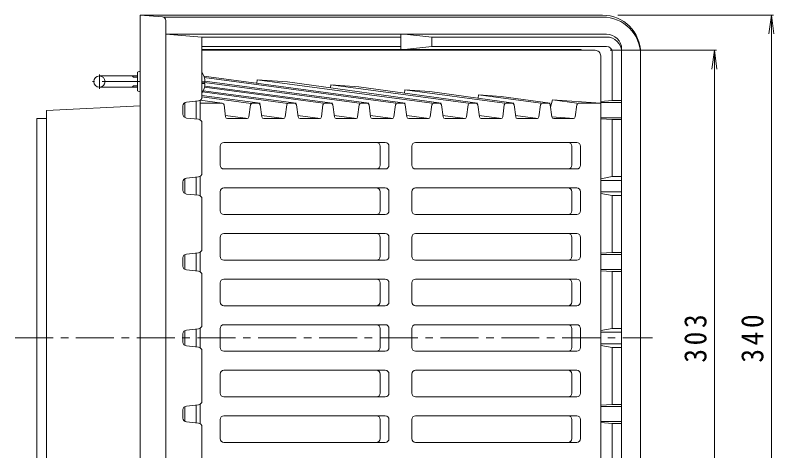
# Model space of a CAD drawing. Units: millimetres, scale not verified. Extents: x -336 to 366, y -549 to 479.
# Drawn here: x -222.4 to 177.1, y 249.9 to 479.3 of the extents above; entities that cross this region are included whole.
import ezdxf

# ---------------------------------------------------------------- set-up
doc = ezdxf.new("R2010")
doc.units = ezdxf.units.MM
doc.header["$LTSCALE"] = 4
doc.linetypes.add('CHAIN1', pattern=[8, 5, -1, 1, -1])
for name, color, linetype, lineweight in [('0-0_通り芯', 3, 'Continuous', 9), ('0-1_躯体', 2, 'Continuous', 9), ('0-2_仕上', 6, 'Continuous', 9), ('0-4_その他', 7, 'Continuous', 9)]:
    doc.layers.add(name, color=color, linetype=linetype, lineweight=lineweight)
doc.styles.add('ＭＳ ゴシック', font='')
doc.styles.get('ＭＳ ゴシック').set_extended_font_data('MS Gothic')

msp = doc.modelspace()

# ---------------------------------------------------------------- linework, layer by layer
at = {"layer": '0-0_通り芯'}
for p, q in [((-156.513, 139.327), (-156.513, 479.327)), ((86.987, 479.327), (-156.513, 479.327)), ((-144.865, 478.465), (-156.513, 479.327)), ((86.987, 478.327), (-144.271, 478.327)), ((-143.013, 142.185), (-143.013, 476.47)), ((106.987, 159.328), (106.987, 459.327)), ((-158.013, 448.95), (-158.013, 439.705)), ((-157.65, 449.431), (-156.513, 449.756)), ((-158.013, 447.327), (-177.977, 447.327)), ((-160.013, 446.628), (-160.713, 447.327)), ((-158.013, 446.628), (-160.013, 446.628)), ((-178.013, 441.328), (-158.013, 441.328)), ((-160.013, 442.028), (-160.713, 441.328)), ((-160.013, 442.028), (-158.013, 442.028)), ((-157.65, 439.224), (-156.513, 438.899)), ((-210.93, 193.827), (-210.93, 424.827)), ((-210.93, 424.827), (-205.93, 424.827))]:
    msp.add_line(p, q, dxfattribs=at)
at = {"layer": '0-0_通り芯', "linetype": 'CHAIN1'}
for p, q in [((-178.013, 448.05), (-178.013, 440.518)), ((-156.513, 444.328), (-181.663, 444.328)), ((-222.363, 309.327), (113.293, 309.327))]:
    msp.add_line(p, q, dxfattribs=at)
at = {"layer": '0-0_通り芯'}
msp.add_lwpolyline([(-205.93, 189.498), (-205.93, 429.157), (-156.513, 431.56)], dxfattribs=at)
msp.add_circle((-178.013, 444.328), 3, dxfattribs=at)
for centre, radius, start, end in [((-145.013, 476.47), 2, 0, 85.76344), ((86.987, 459.327), 20, 0, 90), ((86.987, 458.327), 20, 0, 90), ((-157.513, 448.95), 0.5, 105.94521, 180), ((-157.513, 439.705), 0.5, 180, 254.05344)]:
    msp.add_arc(centre, radius, start, end, dxfattribs=at)
at = {"layer": '0-1_躯体'}
for p, q in [((-124.013, 467.827), (-143.013, 469.327)), ((88.987, 469.327), (-143.013, 469.327)), ((-124.013, 467.827), (-19.314, 467.827)), ((-124.013, 436.137), (-124.013, 467.827)), ((-19.314, 469.327), (-19.314, 461.327)), ((-3.013, 467.827), (-17.314, 469.327)), ((-3.013, 467.827), (-3.013, 462.827)), ((-3.013, 467.827), (88.987, 467.827)), ((-19.314, 462.827), (-124.013, 462.827)), ((74.686, 461.327), (-124.013, 461.327)), ((-17.314, 461.327), (-3.013, 462.827)), ((88.987, 462.827), (-3.013, 462.827)), ((91.987, 434.327), (91.987, 459.827)), ((96.987, 157.327), (96.987, 461.327)), ((-134.013, 431.517), (-134.013, 427.137)), ((-125.814, 434.147), (-132.212, 433.508)), ((85.987, 433.908), (91.987, 434.327)), ((85.987, 433.327), (96.987, 433.327)), ((91.987, 434.327), (96.987, 434.327)), ((-125.814, 424.508), (-132.212, 425.147)), ((85.987, 425.327), (96.987, 425.327)), ((85.987, 424.747), (91.987, 424.327)), ((91.987, 424.327), (96.987, 424.327)), ((91.987, 394.327), (91.987, 424.327)), ((-124.013, 396.137), (-124.013, 422.517)), ((-134.013, 391.517), (-134.013, 387.137)), ((-125.814, 394.147), (-132.212, 393.508)), ((85.987, 393.209), (91.987, 394.327)), ((85.987, 392.327), (96.987, 392.327)), ((91.987, 394.327), (96.987, 394.327)), ((-125.814, 384.507), (-132.212, 385.147)), ((85.987, 386.327), (96.987, 386.327)), ((91.987, 384.327), (85.987, 385.446)), ((91.987, 384.327), (96.987, 384.327)), ((91.987, 354.327), (91.987, 384.327)), ((-124.013, 356.137), (-124.013, 382.517)), ((-125.814, 354.147), (-132.212, 353.508)), ((85.987, 353.908), (91.987, 354.327)), ((85.987, 353.327), (96.987, 353.327)), ((91.987, 354.327), (96.987, 354.327)), ((-134.013, 351.517), (-134.013, 347.137)), ((-125.814, 344.507), (-132.212, 345.147)), ((85.987, 345.327), (96.987, 345.327)), ((85.987, 344.747), (91.987, 344.327)), ((91.987, 344.327), (96.987, 344.327)), ((91.987, 314.327), (91.987, 344.327)), ((-124.013, 316.137), (-124.013, 342.517)), ((-125.814, 314.147), (-132.212, 313.508)), ((85.987, 313.209), (91.987, 314.327)), ((85.987, 312.327), (96.987, 312.327)), ((91.987, 314.327), (96.987, 314.327)), ((-134.013, 307.137), (-134.013, 311.517)), ((-125.814, 304.508), (-132.212, 305.147)), ((85.987, 306.327), (96.987, 306.327)), ((85.987, 305.446), (91.987, 304.327)), ((91.987, 304.327), (96.987, 304.327)), ((91.987, 304.327), (91.987, 274.328)), ((-124.013, 302.517), (-124.013, 276.138)), ((-125.814, 274.147), (-132.212, 273.508)), ((85.987, 273.908), (91.987, 274.328)), ((85.987, 273.327), (96.987, 273.327)), ((91.987, 274.328), (96.987, 274.328)), ((-134.013, 267.137), (-134.013, 271.518)), ((-125.814, 264.508), (-132.212, 265.147)), ((85.987, 265.327), (96.987, 265.327)), ((85.987, 264.747), (91.987, 264.327)), ((91.987, 264.327), (96.987, 264.327)), ((91.987, 264.327), (91.987, 234.327)), ((-124.013, 262.517), (-124.013, 236.138))]:
    msp.add_line(p, q, dxfattribs=at)
for centre, radius, start, end in [((88.987, 461.327), 8, 0, 90), ((88.987, 459.827), 8, 0, 90), ((74.686, 458.327), 3, 56.4422, 90), ((88.987, 459.827), 3, 0, 90), ((-126.013, 436.137), 2, 275.71045, 0), ((-132.013, 431.517), 2, 95.71045, 180), ((-132.013, 427.137), 2, 180, 264.28955), ((-126.013, 422.517), 2, 0, 84.28955), ((-126.013, 396.137), 2, 275.71045, 0), ((-132.013, 391.517), 2, 95.71045, 180), ((-132.013, 387.137), 2, 180, 264.28955), ((-126.013, 382.517), 2, 0, 84.28955), ((-126.013, 356.137), 2, 275.71045, 0), ((-132.013, 351.517), 2, 95.71045, 180), ((-132.013, 347.137), 2, 180, 264.28955), ((-126.013, 342.517), 2, 0, 84.28955), ((-126.013, 316.137), 2, 275.71045, 0), ((-132.013, 311.517), 2, 95.71045, 180), ((-132.013, 307.137), 2, 180, 264.28955), ((-126.013, 302.517), 2, 0, 84.28955), ((-126.013, 276.138), 2, 275.71045, 0), ((-132.013, 271.518), 2, 95.71045, 180), ((-132.013, 267.137), 2, 180, 264.28955), ((-126.013, 262.517), 2, 0, 84.28955)]:
    msp.add_arc(centre, radius, start, end, dxfattribs=at)
at = {"layer": '0-2_仕上'}
for p, q in [((82.987, 460.827), (-124.013, 460.827)), ((85.987, 160.827), (85.987, 457.827)), ((-41.098, 432.933), (-124.013, 444.087)), ((-17.038, 432.933), (-122.994, 447.187)), ((-21.988, 432.933), (-122.774, 446.492)), ((-36.13, 432.933), (-122.439, 444.544)), ((-94.937, 445.315), (-95.183, 443.446)), ((-94.937, 445.315), (-79, 444.225)), ((-2.896, 432.933), (-94.937, 445.315)), ((-79, 444.225), (2.035, 432.933)), ((-74.314, 432.933), (-123.381, 439.534)), ((-60.19, 432.933), (-122.726, 441.346)), ((-55.222, 432.933), (-122.582, 441.995)), ((-56.075, 442.656), (-56.285, 441.06)), ((16.196, 432.933), (-56.075, 442.656)), ((-56.075, 442.656), (-41.471, 441.656)), ((-41.471, 441.656), (21.127, 432.933)), ((-17.213, 439.996), (-17.435, 438.307)), ((35.288, 432.933), (-17.213, 439.996)), ((-17.213, 439.996), (-3.942, 439.088)), ((-93.406, 432.933), (-124.013, 437.051)), ((-98.048, 432.767), (-124.013, 436.26)), ((-78.769, 432.864), (-123.706, 438.909)), ((40.219, 432.933), (-3.943, 439.088)), ((21.65, 437.337), (21.415, 435.554)), ((54.38, 432.933), (21.65, 437.337)), ((21.65, 437.337), (33.586, 436.52)), ((33.586, 436.52), (59.311, 432.933)), ((-133.013, 433.249), (-133.013, 425.405)), ((-127.013, 434.027), (-127.013, 424.627)), ((-125.013, 434.405), (-125.013, 424.25)), ((-113.375, 432.933), (-125.013, 432.933)), ((-113.375, 432.933), (-124.89, 434.483)), ((-112.383, 432.064), (-111.552, 425.759)), ((-99.303, 425.761), (-98.487, 432.062)), ((-94.283, 432.933), (-97.495, 432.933)), ((-93.291, 432.064), (-92.46, 425.759)), ((-80.211, 425.761), (-79.395, 432.062)), ((-78.403, 432.933), (-75.191, 432.933)), ((-74.199, 432.064), (-73.368, 425.759)), ((-61.119, 425.761), (-60.303, 432.062)), ((-59.311, 432.933), (-56.099, 432.933)), ((-55.107, 432.064), (-54.276, 425.759)), ((-42.028, 425.761), (-41.211, 432.062)), ((-40.22, 432.933), (-37.007, 432.933)), ((-36.016, 432.064), (-35.184, 425.759)), ((-22.934, 425.759), (-22.102, 432.064)), ((-21.111, 432.933), (-17.915, 432.933)), ((-16.924, 432.064), (-16.092, 425.759)), ((-3.842, 425.759), (-3.011, 432.064)), ((-2.019, 432.933), (1.161, 432.933)), ((2.152, 432.066), (2.998, 425.757)), ((15.25, 425.759), (16.081, 432.064)), ((17.073, 432.933), (20.252, 432.933)), ((21.244, 432.066), (22.09, 425.757)), ((34.342, 425.759), (35.173, 432.064)), ((36.165, 432.933), (39.344, 432.933)), ((40.335, 432.066), (41.182, 425.757)), ((53.434, 425.759), (54.265, 432.064)), ((55.257, 432.933), (58.436, 432.933)), ((59.427, 432.066), (60.274, 425.757)), ((60.512, 434.677), (85.987, 432.933)), ((73.357, 432.064), (72.526, 425.759)), ((74.349, 432.933), (85.987, 432.933)), ((-99.93, 424.959), (-111.654, 426.536)), ((-110.56, 424.889), (-100.295, 424.889)), ((-80.838, 424.959), (-92.562, 426.536)), ((-91.468, 424.89), (-81.203, 424.89)), ((-61.746, 424.959), (-73.47, 426.536)), ((-72.376, 424.89), (-62.111, 424.89)), ((-42.654, 424.959), (-54.378, 426.536)), ((-53.284, 424.89), (-43.019, 424.89)), ((-23.56, 424.956), (-35.285, 426.534)), ((-34.193, 424.89), (-23.925, 424.89)), ((-4.469, 424.958), (-16.195, 426.536)), ((-15.101, 424.89), (-4.833, 424.89)), ((14.623, 424.958), (2.894, 426.536)), ((3.989, 424.89), (14.258, 424.89)), ((33.715, 424.958), (21.985, 426.536)), ((23.081, 424.89), (33.35, 424.89)), ((52.807, 424.958), (41.077, 426.536)), ((42.173, 424.89), (52.442, 424.89)), ((60.271, 425.779), (71.824, 424.933)), ((61.265, 424.89), (71.534, 424.89)), ((-112.406, 412.327), (-27.523, 412.327)), ((-11.502, 412.327), (73.38, 412.327)), ((-114.406, 410.328), (-114.406, 400.327)), ((-30.119, 400.327), (-30.119, 410.328)), ((-25.523, 400.327), (-25.523, 410.328)), ((-13.502, 410.328), (-13.502, 400.327)), ((70.784, 410.328), (70.784, 400.327)), ((75.381, 410.328), (75.381, 400.327)), ((-112.406, 398.327), (-27.523, 398.327)), ((-11.502, 398.327), (73.38, 398.327)), ((-133.013, 393.249), (-133.013, 385.405)), ((-127.013, 394.027), (-127.013, 384.627)), ((-125.013, 394.405), (-125.013, 384.25)), ((-112.406, 388.328), (-27.523, 388.328)), ((-11.502, 388.328), (73.38, 388.328)), ((-114.406, 386.328), (-114.406, 376.327)), ((-30.119, 376.327), (-30.119, 386.328)), ((-25.523, 376.327), (-25.523, 386.328)), ((-13.502, 386.328), (-13.502, 376.327)), ((70.784, 386.328), (70.784, 376.327)), ((75.381, 386.328), (75.381, 376.327)), ((-112.406, 374.327), (-27.523, 374.327)), ((-11.502, 374.327), (73.38, 374.327)), ((-112.406, 364.328), (-27.523, 364.328)), ((-11.502, 364.328), (73.38, 364.328)), ((-114.406, 362.328), (-114.406, 352.327)), ((-30.119, 352.327), (-30.119, 362.328)), ((-25.523, 352.327), (-25.523, 362.328)), ((-13.502, 362.328), (-13.502, 352.327)), ((70.784, 362.328), (70.784, 352.327)), ((75.381, 362.328), (75.381, 352.327)), ((-133.013, 353.249), (-133.013, 345.405)), ((-127.013, 354.027), (-127.013, 344.627)), ((-125.013, 354.405), (-125.013, 344.25)), ((-112.406, 350.327), (-27.523, 350.327)), ((-11.502, 350.327), (73.38, 350.327)), ((-112.406, 340.328), (-27.523, 340.328)), ((-11.502, 340.328), (73.38, 340.328)), ((-114.406, 338.328), (-114.406, 328.327)), ((-30.119, 328.327), (-30.119, 338.328)), ((-25.523, 328.327), (-25.523, 338.328)), ((-13.502, 338.328), (-13.502, 328.327)), ((70.784, 338.328), (70.784, 328.327)), ((75.381, 338.328), (75.381, 328.327)), ((-112.406, 326.327), (-27.523, 326.327)), ((-11.502, 326.327), (73.38, 326.327)), ((-112.406, 316.328), (-27.523, 316.328)), ((-11.502, 316.328), (73.38, 316.328)), ((-133.013, 305.405), (-133.013, 313.249)), ((-127.013, 304.627), (-127.013, 314.027)), ((-125.013, 304.25), (-125.013, 314.405)), ((-114.406, 304.327), (-114.406, 314.327)), ((-30.119, 314.327), (-30.119, 304.327)), ((-25.523, 314.327), (-25.523, 304.327)), ((-13.502, 304.327), (-13.502, 314.327)), ((70.784, 304.327), (70.784, 314.327)), ((75.381, 304.327), (75.381, 314.327)), ((-112.406, 302.327), (-27.523, 302.327)), ((-11.502, 302.327), (73.38, 302.327)), ((-112.406, 292.327), (-27.523, 292.327)), ((-11.502, 292.327), (73.38, 292.327)), ((-114.406, 280.327), (-114.406, 290.327)), ((-30.119, 290.327), (-30.119, 280.327)), ((-25.523, 290.327), (-25.523, 280.327)), ((-13.502, 280.327), (-13.502, 290.327)), ((70.784, 280.327), (70.784, 290.327)), ((75.381, 280.327), (75.381, 290.327)), ((-112.406, 278.327), (-27.523, 278.327)), ((-11.502, 278.327), (73.38, 278.327)), ((-133.013, 265.405), (-133.013, 273.25)), ((-127.013, 264.628), (-127.013, 274.028)), ((-125.013, 264.25), (-125.013, 274.405)), ((-112.406, 268.327), (-27.523, 268.327)), ((-11.502, 268.327), (73.38, 268.327)), ((-114.406, 256.327), (-114.406, 266.327)), ((-30.119, 266.327), (-30.119, 256.327)), ((-25.523, 266.327), (-25.523, 256.327)), ((-13.502, 256.327), (-13.502, 266.327)), ((70.784, 256.327), (70.784, 266.327)), ((75.381, 256.327), (75.381, 266.327)), ((-112.406, 254.327), (-27.523, 254.327)), ((-11.502, 254.327), (73.38, 254.327))]:
    msp.add_line(p, q, dxfattribs=at)
at = {"layer": '0-2_仕上', "color": 4}
for p, q in [((-122.424, 444.306), (-124.013, 444.306)), ((-122.424, 443.348), (-124.013, 443.348))]:
    msp.add_line(p, q, dxfattribs=at)
at = {"layer": '0-2_仕上'}
msp.add_lwpolyline([(73.472, 432.933), (60.512, 434.677), (59.583, 430.909)], dxfattribs=at)
for centre, radius, start, end in [((82.987, 457.827), 3, 359.99953, 90), ((-113.375, 431.933), 1, 7.51305, 90), ((-97.495, 431.933), 1, 90, 172.61847), ((-94.283, 431.933), 1, 7.51305, 90), ((-78.403, 431.933), 1, 90, 172.61847), ((-75.191, 431.933), 1, 7.51323, 90), ((-59.311, 431.933), 1, 90, 172.61847), ((-56.099, 431.933), 1, 7.51323, 90), ((-40.22, 431.933), 1, 90, 172.61847), ((-37.007, 431.933), 1, 7.51323, 90), ((-21.111, 431.933), 1, 90, 172.48695), ((-17.915, 431.933), 1, 7.51305, 90), ((-2.019, 431.933), 1, 90, 172.48695), ((1.161, 431.933), 1, 7.63948, 90), ((17.073, 431.933), 1, 90, 172.48695), ((20.252, 431.933), 1, 7.64229, 90), ((36.165, 431.933), 1, 90, 172.48695), ((39.344, 431.933), 1, 7.63948, 90), ((55.257, 431.933), 1, 90, 172.48695), ((58.436, 431.933), 1, 7.64229, 90), ((74.349, 431.933), 1, 90, 172.48695), ((-110.56, 425.889), 1, 187.51305, 270), ((-100.295, 425.89), 1, 270, 352.61847), ((-91.468, 425.89), 1, 187.51305, 270), ((-81.203, 425.89), 1, 270, 352.61847), ((-72.376, 425.89), 1, 187.51323, 270), ((-62.111, 425.89), 1, 270, 352.61847), ((-53.284, 425.89), 1, 187.51323, 270), ((-43.019, 425.89), 1, 270, 352.61847), ((-34.193, 425.89), 1, 187.51323, 270), ((-23.925, 425.89), 1, 270, 352.48695), ((-15.101, 425.89), 1, 187.51305, 270), ((-4.833, 425.89), 1, 270, 352.48695), ((3.989, 425.89), 1, 187.63948, 270), ((14.258, 425.89), 1, 270, 352.48695), ((23.081, 425.89), 1, 187.63948, 270), ((33.35, 425.89), 1, 270, 352.48695), ((42.173, 425.89), 1, 187.6391, 270), ((52.442, 425.89), 1, 270, 352.48695), ((61.265, 425.89), 1, 187.63948, 270), ((71.534, 425.89), 1, 270, 352.48695), ((-112.406, 410.328), 2, 90, 180), ((-32.119, 410.328), 2, 0, 90), ((-27.523, 410.328), 2, 0, 90), ((-11.502, 410.328), 2, 90, 180), ((68.784, 410.328), 2, 0, 90), ((73.38, 410.328), 2, 0, 90), ((-112.406, 400.327), 2, 180, 270), ((-32.119, 400.327), 2, 270, 0), ((-27.523, 400.327), 2, 270, 0), ((-11.502, 400.327), 2, 180, 270), ((68.784, 400.327), 2, 270, 0), ((73.38, 400.327), 2, 270, 0), ((-112.406, 386.328), 2, 90, 180), ((-32.119, 386.328), 2, 0, 90), ((-27.523, 386.328), 2, 0, 90), ((-11.502, 386.328), 2, 90, 180), ((68.784, 386.328), 2, 0, 90), ((73.38, 386.328), 2, 0, 90), ((-112.406, 376.327), 2, 180, 270), ((-32.119, 376.327), 2, 270, 0), ((-27.523, 376.327), 2, 270, 0), ((-11.502, 376.327), 2, 180, 270), ((68.784, 376.327), 2, 270, 0), ((73.38, 376.327), 2, 270, 0), ((-112.406, 362.328), 2, 90, 180), ((-32.119, 362.328), 2, 0, 90), ((-27.523, 362.328), 2, 0, 90), ((-11.502, 362.328), 2, 90, 180), ((68.784, 362.328), 2, 0, 90), ((73.38, 362.328), 2, 0, 90), ((-112.406, 352.327), 2, 180, 270), ((-32.119, 352.327), 2, 270, 0), ((-27.523, 352.327), 2, 270, 0), ((-11.502, 352.327), 2, 180, 270), ((68.784, 352.327), 2, 270, 0), ((73.38, 352.327), 2, 270, 0), ((-112.406, 338.328), 2, 90, 180), ((-32.119, 338.328), 2, 0, 90), ((-27.523, 338.328), 2, 0, 90), ((-11.502, 338.328), 2, 90, 180), ((68.784, 338.328), 2, 0, 90), ((73.38, 338.328), 2, 0, 90), ((-112.406, 328.327), 2, 180, 270), ((-32.119, 328.327), 2, 270, 0), ((-27.523, 328.327), 2, 270, 0), ((-11.502, 328.327), 2, 180, 270), ((68.784, 328.327), 2, 270, 0), ((73.38, 328.327), 2, 270, 0), ((-112.406, 314.327), 2, 90, 180), ((-32.119, 314.327), 2, 0, 90), ((-27.523, 314.327), 2, 0, 90), ((-11.502, 314.327), 2, 90, 180), ((68.784, 314.327), 2, 0, 90), ((73.38, 314.327), 2, 0, 90), ((-112.406, 304.327), 2, 180, 270), ((-32.119, 304.327), 2, 270, 0), ((-27.523, 304.327), 2, 270, 0), ((-11.502, 304.327), 2, 180, 270), ((68.784, 304.327), 2, 270, 0), ((73.38, 304.327), 2, 270, 0), ((-112.406, 290.327), 2, 90, 180), ((-32.119, 290.327), 2, 0, 90), ((-27.523, 290.327), 2, 0, 90), ((-11.502, 290.327), 2, 90, 180), ((68.784, 290.327), 2, 0, 90), ((73.38, 290.327), 2, 0, 90), ((-112.406, 280.327), 2, 180, 270), ((-32.119, 280.327), 2, 270, 0), ((-27.523, 280.327), 2, 270, 0), ((-11.502, 280.327), 2, 180, 270), ((68.784, 280.327), 2, 270, 0), ((73.38, 280.327), 2, 270, 0), ((-112.406, 266.327), 2, 90, 180), ((-32.119, 266.327), 2, 0, 90), ((-27.523, 266.327), 2, 0, 90), ((-11.502, 266.327), 2, 90, 180), ((68.784, 266.327), 2, 0, 90), ((73.38, 266.327), 2, 0, 90), ((-112.406, 256.327), 2, 180, 270), ((-32.119, 256.327), 2, 270, 0), ((-27.523, 256.327), 2, 270, 0), ((-11.502, 256.327), 2, 180, 270), ((68.784, 256.327), 2, 270, 0), ((73.38, 256.327), 2, 270, 0)]:
    msp.add_arc(centre, radius, start, end, dxfattribs=at)
at = {"layer": '0-2_仕上', "color": 4}
for start, end in [(2.74562, 32.85892), (327.14108, 357.25438)]:
    msp.add_arc((-132.413, 443.827), 10, start, end, dxfattribs=at)
at = {"layer": '0-4_その他'}
for p, q in [((177.012, 479.327), (94.987, 479.327)), ((175.812, 479.327), (174.507, 469.413)), ((175.812, 139.327), (175.812, 479.327)), ((175.812, 479.327), (177.118, 469.413)), ((147.012, 460.827), (90.987, 460.827)), ((145.812, 460.827), (144.507, 450.913)), ((145.812, 157.827), (145.812, 460.827)), ((145.812, 460.827), (147.118, 450.913))]:
    msp.add_line(p, q, dxfattribs=at)

# ---------------------------------------------------------------- texts
at = {"layer": '0-4_その他', "color": 2, "char_height": 11.73, "attachment_point": 7, "rotation": 90, "style": 'ＭＳ ゴシック'}
for s, insert in [('\\T1.27;\\W0.9;303', (141.812, 296.327)), ('\\T1.27;\\W0.9;340', (171.812, 296.327))]:
    msp.add_mtext(s, dxfattribs=dict(at, insert=insert))

doc.saveas('drawing.dxf')
